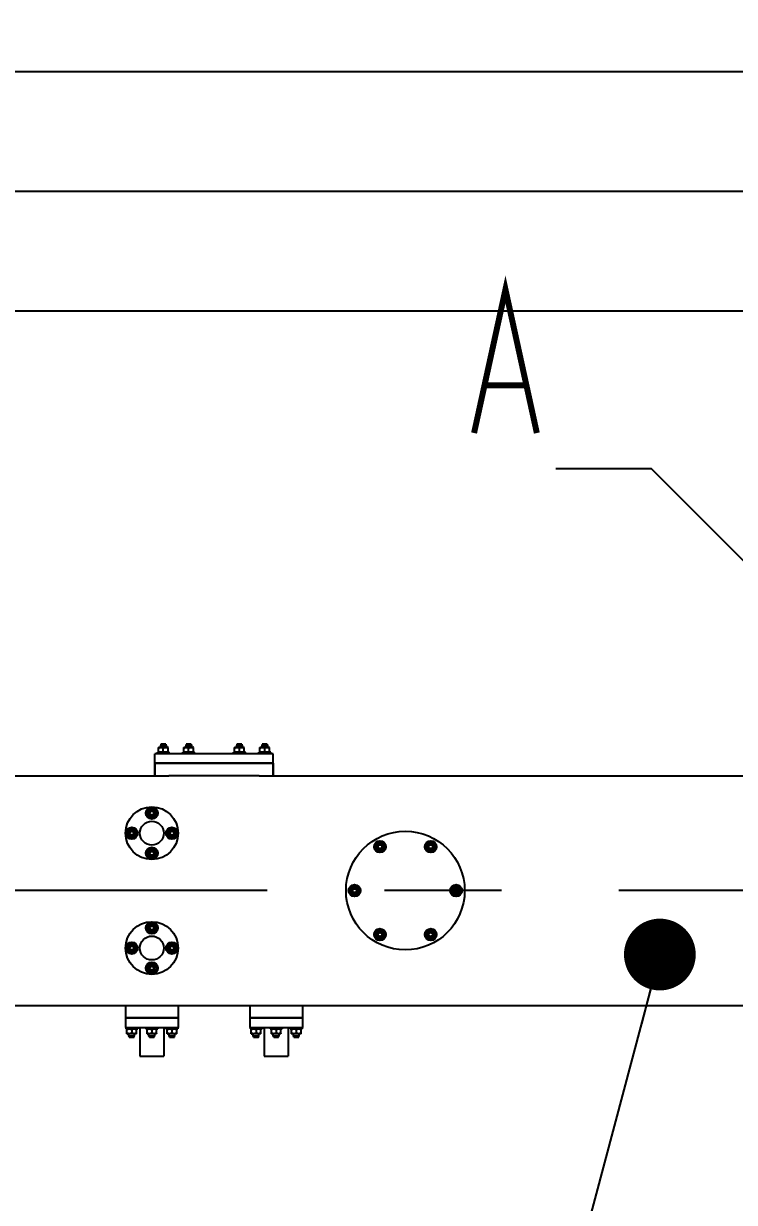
# Model space of a CAD drawing. Header units: millimetres. Extents: x 0 to 1189, y 0 to 841.
# Drawn here: x 144.44 to 174.16, y 686.15 to 735.43 of the extents above; entities that cross this region are included whole.
import ezdxf

# ---------------------------------------------------------------- set-up
doc = ezdxf.new("R2010")
doc.units = ezdxf.units.MM
doc.header["$LTSCALE"] = 65.395
doc.linetypes.add('CENTER', pattern=[0.6, 0.375, -0.075, 0.075, -0.075])
doc.layers.get('0').update_dxf_attribs({"linetype": 'CONTINUOUS'})
for name, color, linetype in [('ALL_AXIS', 7, 'CONTINUOUS'), ('ALL_CHAMFER', 7, 'CONTINUOUS'), ('ALL_DIMENSIONS', 7, 'CONTINUOUS'), ('ALL_ROUND', 7, 'CONTINUOUS')]:
    doc.layers.add(name, color=color, linetype=linetype)
doc.styles.get("Standard").update_dxf_attribs({"font": 'txt', "width": 0.7})
doc.dimstyles.new('DIMSTYLE_2', dxfattribs={"dimtxt": 3.5, "dimasz": 3, "dimexe": 0.18, "dimexo": 0.0625, "dimgap": 0.09, "dimtad": 1, "dimlfac": 25, "dimdsep": 46, "dimtxsty": 'STANDARD', "dimblk": '_FILLED', "dimblk1": '_FILLED', "dimblk2": '_FILLED', "dimcen": 0.09, "dimadec": 0, "dimazin": 0, "dimtp": 2, "dimtm": 2, "dimtfac": 1, "dimtofl": 0, "dimtmove": 0, "dimatfit": 3, "dimldrblk": '_FILLED', "dimfxl": 1, "dimtolj": 1, "dimarcsym": 0})
doc.dimstyles.get("Standard").update_dxf_attribs({"dimtxt": 3.5, "dimasz": 3, "dimexe": 0.18, "dimexo": 0.0625, "dimgap": 0.09, "dimtad": 1, "dimdec": 5, "dimdsep": 46, "dimtxsty": 'STANDARD', "dimblk": '_FILLED', "dimblk1": '_FILLED', "dimblk2": '_FILLED', "dimcen": 0.09, "dimadec": 0, "dimazin": 0, "dimtol": 1, "dimtp": 1e-05, "dimtm": 1e-05, "dimtfac": 1, "dimtdec": 5, "dimtofl": 0, "dimtmove": 0, "dimatfit": 3, "dimldrblk": '_FILLED', "dimfxl": 1, "dimtolj": 1, "dimarcsym": 0})

# ---------------------------------------------------------------- blocks, each defined once
blk = doc.blocks.new('_FILLED')
at = {"color": 0, "linetype": 'BYBLOCK'}
blk.add_solid([(0, 0), (-1, 0.167), (-1, -0.167)], dxfattribs=at)
blk = doc.blocks.new('*D1')
at = {"layer": 'ALL_DIMENSIONS', "color": 2, "linetype": 'CONTINUOUS'}
for p, q in [((111.762, 705.039), (111.762, 735.427)), ((976.89, 705.039), (976.89, 735.427)), ((111.762, 733.427), (544.326, 733.427)), ((976.89, 733.427), (544.326, 733.427))]:
    blk.add_line(p, q, dxfattribs=at)
at = {"layer": 'ALL_DIMENSIONS', "color": 2, "linetype": 'CONTINUOUS', "xscale": 3, "yscale": 3, "zscale": 3, "rotation": 180}
blk.add_blockref('_FILLED', (111.762, 733.427), dxfattribs=at)
at = {"layer": 'ALL_DIMENSIONS', "color": 2, "linetype": 'CONTINUOUS', "xscale": 3, "yscale": 3, "zscale": 3}
blk.add_blockref('_FILLED', (976.89, 733.427), dxfattribs=at)
blk = doc.blocks.new('*D3')
at = {"layer": 'ALL_DIMENSIONS', "color": 2, "linetype": 'CONTINUOUS'}
for p, q in [((132.402, 666.841), (132.402, 725.427)), ((292.402, 694.115), (292.402, 725.427)), ((132.402, 723.427), (212.402, 723.427)), ((292.402, 723.427), (212.402, 723.427))]:
    blk.add_line(p, q, dxfattribs=at)
at = {"layer": 'ALL_DIMENSIONS', "color": 2, "linetype": 'CONTINUOUS', "xscale": 3, "yscale": 3, "zscale": 3, "rotation": 180}
blk.add_blockref('_FILLED', (132.402, 723.427), dxfattribs=at)
at = {"layer": 'ALL_DIMENSIONS', "color": 2, "linetype": 'CONTINUOUS', "xscale": 3, "yscale": 3, "zscale": 3}
blk.add_blockref('_FILLED', (292.402, 723.427), dxfattribs=at)
blk = doc.blocks.new('*D4')
at = {"layer": 'ALL_DIMENSIONS', "color": 2, "linetype": 'CONTINUOUS'}
for p, q in [((132.402, 666.841), (132.402, 730.427)), ((452.402, 694.115), (452.402, 730.427)), ((132.402, 728.427), (292.402, 728.427)), ((452.402, 728.427), (292.402, 728.427))]:
    blk.add_line(p, q, dxfattribs=at)
at = {"layer": 'ALL_DIMENSIONS', "color": 2, "linetype": 'CONTINUOUS', "xscale": 3, "yscale": 3, "zscale": 3, "rotation": 180}
blk.add_blockref('_FILLED', (132.402, 728.427), dxfattribs=at)
at = {"layer": 'ALL_DIMENSIONS', "color": 2, "linetype": 'CONTINUOUS', "xscale": 3, "yscale": 3, "zscale": 3}
blk.add_blockref('_FILLED', (452.402, 728.427), dxfattribs=at)

msp = doc.modelspace()

# ---------------------------------------------------------------- linework, layer by layer
at = {"color": 7, "linetype": 'CONTINUOUS'}
for p, q in [((150.08175677, 705.16758161), (150.10175857, 705.17912965)), ((150.08175857, 704.98267666), (150.08175857, 705.16758265)), ((150.10175996, 705.17912965), (150.46175719, 705.17912965)), ((150.38443807, 705.30712965), (150.17907908, 705.30712965)), ((150.28175857, 705.00053994), (150.28175857, 705.14971937)), ((150.48176038, 705.16758161), (150.46175857, 705.17912965)), ((150.48175857, 704.98267666), (150.48175857, 705.16758265)), ((151.14175677, 705.16758161), (151.16175857, 705.17912965)), ((151.14175857, 704.98267666), (151.14175857, 705.16758265)), ((151.16175996, 705.17912965), (151.52175719, 705.17912965)), ((151.44443807, 705.30712965), (151.23907908, 705.30712965)), ((151.34175857, 705.00053994), (151.34175857, 705.14971937)), ((151.54176038, 705.16758161), (151.52175857, 705.17912965)), ((151.54175857, 704.98267666), (151.54175857, 705.16758265)), ((153.26175677, 705.16758161), (153.28175857, 705.17912965)), ((153.26175857, 704.98267666), (153.26175857, 705.16758265)), ((153.28175996, 705.17912965), (153.64175719, 705.17912965)), ((153.56443807, 705.30712965), (153.35907908, 705.30712965)), ((153.46175857, 705.00053994), (153.46175857, 705.14971937)), ((153.66176038, 705.16758161), (153.64175857, 705.17912965)), ((153.66175857, 704.98267666), (153.66175857, 705.16758265)), ((154.32175677, 705.16758161), (154.34175857, 705.17912965)), ((154.32175857, 704.98267666), (154.32175857, 705.16758265)), ((154.34175996, 705.17912965), (154.70175719, 705.17912965)), ((154.62443807, 705.30712965), (154.41907908, 705.30712965)), ((154.52175857, 705.00053994), (154.52175857, 705.14971937)), ((154.72176038, 705.16758161), (154.70175857, 705.17912965)), ((154.72175857, 704.98267666), (154.72175857, 705.16758265)), ((150.10175857, 704.97112965), (150.08175857, 704.98267666)), ((150.46175857, 704.97112965), (150.48175857, 704.98267666)), ((151.16175857, 704.97112965), (151.14175857, 704.98267666)), ((151.52175857, 704.97112965), (151.54175857, 704.98267666)), ((153.28175857, 704.97112965), (153.26175857, 704.98267666)), ((153.64175857, 704.97112965), (153.66175857, 704.98267666)), ((154.34175857, 704.97112965), (154.32175857, 704.98267666)), ((154.70175857, 704.97112965), (154.72175857, 704.98267666)), ((149.92175857, 704.50712965), (149.92175857, 703.98712965)), ((149.92175857, 704.50712965), (154.88175857, 704.50712965)), ((154.88175857, 704.50712965), (154.88175857, 703.98712965)), ((136.40175857, 703.98712965), (150.50768809, 703.98712965)), ((154.29582905, 703.98712965), (185.56175857, 703.98712965)), ((149.80175857, 702.65806976), (149.60175857, 702.54259971)), ((150.00175857, 702.54259971), (149.80175857, 702.65806976)), ((149.60175857, 702.54259971), (149.60175857, 702.3116596)), ((149.60175857, 702.3116596), (149.80175857, 702.19618955)), ((149.80175857, 702.19618955), (150.00175857, 702.3116596)), ((150.00175857, 702.3116596), (150.00175857, 702.54259971)), ((148.96175857, 701.81806976), (148.76175857, 701.70259971)), ((148.76175857, 701.70259971), (148.76175857, 701.4716596)), ((149.16175857, 701.70259971), (148.96175857, 701.81806976)), ((149.16175857, 701.4716596), (149.16175857, 701.70259971)), ((150.64175857, 701.81806976), (150.44175857, 701.70259971)), ((150.44175857, 701.70259971), (150.44175857, 701.4716596)), ((150.84175857, 701.70259971), (150.64175857, 701.81806976)), ((150.84175857, 701.4716596), (150.84175857, 701.70259971)), ((148.76175857, 701.4716596), (148.96175857, 701.35618955)), ((148.96175857, 701.35618955), (149.16175857, 701.4716596)), ((150.44175857, 701.4716596), (150.64175857, 701.35618955)), ((150.64175857, 701.35618955), (150.84175857, 701.4716596)), ((159.34175857, 701.25404362), (159.14175857, 701.13857356)), ((159.54175857, 701.13857356), (159.34175857, 701.25404362)), ((161.46175857, 701.25404362), (161.26175857, 701.13857356)), ((161.66175857, 701.13857356), (161.46175857, 701.25404362)), ((149.80175857, 700.97806976), (149.60175857, 700.86259971)), ((149.60175857, 700.86259971), (149.60175857, 700.6316596)), ((150.00175857, 700.86259971), (149.80175857, 700.97806976)), ((150.00175857, 700.6316596), (150.00175857, 700.86259971)), ((159.14175857, 701.13857356), (159.14175857, 700.90763346)), ((159.14175857, 700.90763346), (159.34175857, 700.7921634)), ((159.34175857, 700.7921634), (159.54175857, 700.90763346)), ((159.54175857, 700.90763346), (159.54175857, 701.13857356)), ((161.26175857, 701.13857356), (161.26175857, 700.90763346)), ((161.26175857, 700.90763346), (161.46175857, 700.7921634)), ((161.46175857, 700.7921634), (161.66175857, 700.90763346)), ((161.66175857, 700.90763346), (161.66175857, 701.13857356)), ((149.60175857, 700.6316596), (149.80175857, 700.51618955)), ((149.80175857, 700.51618955), (150.00175857, 700.6316596)), ((158.28175857, 699.41806976), (158.08175857, 699.30259971)), ((158.08175857, 699.30259971), (158.08175857, 699.0716596)), ((158.48175857, 699.30259971), (158.28175857, 699.41806976)), ((158.48175857, 699.0716596), (158.48175857, 699.30259971)), ((162.52175857, 699.41806976), (162.32175857, 699.30259971)), ((162.32175857, 699.30259971), (162.32175857, 699.0716596)), ((162.72175857, 699.30259971), (162.52175857, 699.41806976)), ((162.72175857, 699.0716596), (162.72175857, 699.30259971)), ((158.08175857, 699.0716596), (158.28175857, 698.95618955)), ((158.28175857, 698.95618955), (158.48175857, 699.0716596)), ((162.32175857, 699.0716596), (162.52175857, 698.95618955)), ((162.52175857, 698.95618955), (162.72175857, 699.0716596)), ((149.80175857, 697.85806976), (149.60175857, 697.74259971)), ((149.60175857, 697.74259971), (149.60175857, 697.5116596)), ((150.00175857, 697.74259971), (149.80175857, 697.85806976)), ((150.00175857, 697.5116596), (150.00175857, 697.74259971)), ((149.60175857, 697.5116596), (149.80175857, 697.39618955)), ((149.80175857, 697.39618955), (150.00175857, 697.5116596)), ((159.34175857, 697.5820959), (159.14175857, 697.46662585)), ((159.14175857, 697.46662585), (159.14175857, 697.23568574)), ((159.14175857, 697.23568574), (159.34175857, 697.12021569)), ((159.54175857, 697.46662585), (159.34175857, 697.5820959)), ((159.34175857, 697.12021569), (159.54175857, 697.23568574)), ((159.54175857, 697.23568574), (159.54175857, 697.46662585)), ((161.46175857, 697.5820959), (161.26175857, 697.46662585)), ((161.26175857, 697.46662585), (161.26175857, 697.23568574)), ((161.26175857, 697.23568574), (161.46175857, 697.12021569)), ((161.66175857, 697.46662585), (161.46175857, 697.5820959)), ((161.46175857, 697.12021569), (161.66175857, 697.23568574)), ((161.66175857, 697.23568574), (161.66175857, 697.46662585)), ((148.96175857, 697.01806976), (148.76175857, 696.90259971)), ((148.76175857, 696.90259971), (148.76175857, 696.6716596)), ((149.16175857, 696.90259971), (148.96175857, 697.01806976)), ((149.16175857, 696.6716596), (149.16175857, 696.90259971)), ((150.64175857, 697.01806976), (150.44175857, 696.90259971)), ((150.44175857, 696.90259971), (150.44175857, 696.6716596)), ((150.84175857, 696.90259971), (150.64175857, 697.01806976)), ((150.84175857, 696.6716596), (150.84175857, 696.90259971)), ((148.76175857, 696.6716596), (148.96175857, 696.55618955)), ((148.96175857, 696.55618955), (149.16175857, 696.6716596)), ((150.44175857, 696.6716596), (150.64175857, 696.55618955)), ((150.64175857, 696.55618955), (150.84175857, 696.6716596)), ((149.80175857, 696.17806976), (149.60175857, 696.06259971)), ((149.60175857, 696.06259971), (149.60175857, 695.8316596)), ((149.60175857, 695.8316596), (149.80175857, 695.71618955)), ((150.00175857, 696.06259971), (149.80175857, 696.17806976)), ((149.80175857, 695.71618955), (150.00175857, 695.8316596)), ((150.00175857, 695.8316596), (150.00175857, 696.06259971)), ((150.90174961, 693.86712965), (148.70176753, 693.86712965)), ((156.10174961, 693.86712965), (153.90176753, 693.86712965)), ((148.78175857, 693.40312965), (148.76175857, 693.39158265)), ((148.76175857, 693.20667666), (148.76175857, 693.39158265)), ((148.96175857, 693.37371937), (148.96175857, 693.22453994)), ((149.14175857, 693.40312965), (149.16175857, 693.39158265)), ((149.16175857, 693.20667666), (149.16175857, 693.39158265)), ((149.62175857, 693.40312965), (149.60175857, 693.39158265)), ((149.60175857, 693.20667666), (149.60175857, 693.39158265)), ((149.80175857, 693.37371937), (149.80175857, 693.22453994)), ((149.98175857, 693.40312965), (150.00175857, 693.39158265)), ((150.00175857, 693.20667666), (150.00175857, 693.39158265)), ((150.46175857, 693.40312965), (150.44175857, 693.39158265)), ((150.44175857, 693.20667666), (150.44175857, 693.39158265)), ((150.64175857, 693.37371937), (150.64175857, 693.22453994)), ((150.82175857, 693.40312965), (150.84175857, 693.39158265)), ((150.84175857, 693.20667666), (150.84175857, 693.39158265)), ((153.98175857, 693.40312965), (153.96175857, 693.39158265)), ((153.96175857, 693.20667666), (153.96175857, 693.39158265)), ((154.16175857, 693.37371937), (154.16175857, 693.22453994)), ((154.34175857, 693.40312965), (154.36175857, 693.39158265)), ((154.36175857, 693.20667666), (154.36175857, 693.39158265)), ((154.82175857, 693.40312965), (154.80175857, 693.39158265)), ((154.80175857, 693.20667666), (154.80175857, 693.39158265)), ((155.00175857, 693.37371937), (155.00175857, 693.22453994)), ((155.18175857, 693.40312965), (155.20175857, 693.39158265)), ((155.20175857, 693.20667666), (155.20175857, 693.39158265)), ((155.66175857, 693.40312965), (155.64175857, 693.39158265)), ((155.64175857, 693.20667666), (155.64175857, 693.39158265)), ((155.84175857, 693.37371937), (155.84175857, 693.22453994)), ((156.02175857, 693.40312965), (156.04175857, 693.39158265)), ((156.04175857, 693.20667666), (156.04175857, 693.39158265)), ((148.76175677, 693.2066777), (148.78175857, 693.19512965)), ((149.14175719, 693.19512965), (148.78175996, 693.19512965)), ((148.85907908, 693.06712965), (149.06443807, 693.06712965)), ((149.16176038, 693.2066777), (149.14175857, 693.19512965)), ((149.60175677, 693.2066777), (149.62175857, 693.19512965)), ((149.98175719, 693.19512965), (149.62175996, 693.19512965)), ((149.69907908, 693.06712965), (149.90443807, 693.06712965)), ((150.00176038, 693.2066777), (149.98175857, 693.19512965)), ((150.44175677, 693.2066777), (150.46175857, 693.19512965)), ((150.82175719, 693.19512965), (150.46175996, 693.19512965)), ((150.53907908, 693.06712965), (150.74443807, 693.06712965)), ((150.84176038, 693.2066777), (150.82175857, 693.19512965)), ((153.96175677, 693.2066777), (153.98175857, 693.19512965)), ((154.34175719, 693.19512965), (153.98175996, 693.19512965)), ((154.05907908, 693.06712965), (154.26443807, 693.06712965)), ((154.36176038, 693.2066777), (154.34175857, 693.19512965)), ((154.80175677, 693.2066777), (154.82175857, 693.19512965)), ((155.18175719, 693.19512965), (154.82175996, 693.19512965)), ((154.89907908, 693.06712965), (155.10443807, 693.06712965)), ((155.20176038, 693.2066777), (155.18175857, 693.19512965)), ((155.64175677, 693.2066777), (155.66175857, 693.19512965)), ((156.02175719, 693.19512965), (155.66175996, 693.19512965)), ((155.73907908, 693.06712965), (155.94443807, 693.06712965)), ((156.04176038, 693.2066777), (156.02175857, 693.19512965))]:
    msp.add_line(p, q, dxfattribs=at)
at = {"color": 2, "linetype": 'CONTINUOUS'}
for p, q in [((150.17907908, 705.30712965), (150.17907908, 705.28445016)), ((150.38443807, 705.30712965), (150.38443807, 705.28445016)), ((151.23907908, 705.30712965), (151.23907908, 705.28445016)), ((151.44443807, 705.30712965), (151.44443807, 705.28445016)), ((153.35907908, 705.30712965), (153.35907908, 705.28445016)), ((153.56443807, 705.30712965), (153.56443807, 705.28445016)), ((154.41907908, 705.30712965), (154.41907908, 705.28445016)), ((154.62443807, 705.30712965), (154.62443807, 705.28445016)), ((148.85907908, 693.06712965), (148.85907908, 693.08980915)), ((149.06443807, 693.06712965), (149.06443807, 693.08980915)), ((149.69907908, 693.06712965), (149.69907908, 693.08980915)), ((149.90443807, 693.06712965), (149.90443807, 693.08980915)), ((150.53907908, 693.06712965), (150.53907908, 693.08980915)), ((150.74443807, 693.06712965), (150.74443807, 693.08980915)), ((154.05907908, 693.06712965), (154.05907908, 693.08980915)), ((154.26443807, 693.06712965), (154.26443807, 693.08980915)), ((154.89907908, 693.06712965), (154.89907908, 693.08980915)), ((155.10443807, 693.06712965), (155.10443807, 693.08980915)), ((155.73907908, 693.06712965), (155.73907908, 693.08980915)), ((155.94443807, 693.06712965), (155.94443807, 693.08980915))]:
    msp.add_line(p, q, dxfattribs=at)
at = {"color": 2, "linetype": 'CONTINUOUS', "const_width": 0.25}
for points in [[(163.27613754, 718.31285913), (164.5886349, 724.3128678), (165.90113226, 718.31285913)], [(163.80113286, 720.31283783), (165.37613695, 720.31283783)]]:
    msp.add_lwpolyline(points, dxfattribs=at)
at = {"color": 7, "linetype": 'CONTINUOUS'}
for points in [[(150.08175857, 705.14971937), (150.09228277, 705.15308744), (150.10262009, 705.15610057), (150.1127462, 705.15875573), (150.12273409, 705.16106201), (150.13264158, 705.16303023), (150.14248981, 705.16465218), (150.15231803, 705.16592604), (150.16212971, 705.16684352), (150.17194262, 705.16739617), (150.18175312, 705.16758265), (150.19156284, 705.16739662), (150.20137375, 705.16684454), (150.21118225, 705.16592795), (150.22100673, 705.16465522), (150.23085145, 705.16303461), (150.24075518, 705.161068), (150.25073589, 705.15876463), (150.26086033, 705.15611074), (150.27121031, 705.15309432), (150.28175857, 705.14971937)], [(150.28175857, 705.14971937), (150.29345671, 705.15344537), (150.30492562, 705.15673159), (150.31613046, 705.15957397), (150.32717573, 705.1619847), (150.33814885, 705.16397936), (150.34906613, 705.16554375), (150.35997342, 705.16667171), (150.37086945, 705.16735468), (150.38176964, 705.16758069), (150.39266971, 705.16735376), (150.4035655, 705.16666988), (150.41447202, 705.16554115), (150.42538761, 705.16397621), (150.43635807, 705.16198136), (150.44739919, 705.15957105), (150.45859944, 705.15672945), (150.47006428, 705.15344418), (150.48175857, 705.14971937)], [(151.14175857, 705.14971937), (151.15228277, 705.15308744), (151.16262009, 705.15610057), (151.1727462, 705.15875573), (151.18273409, 705.16106201), (151.19264158, 705.16303023), (151.20248981, 705.16465218), (151.21231803, 705.16592604), (151.22212971, 705.16684352), (151.23194262, 705.16739617), (151.24175312, 705.16758265), (151.25156284, 705.16739662), (151.26137375, 705.16684454), (151.27118225, 705.16592795), (151.28100673, 705.16465522), (151.29085145, 705.16303461), (151.30075518, 705.161068), (151.31073589, 705.15876463), (151.32086033, 705.15611074), (151.33121031, 705.15309432), (151.34175857, 705.14971937)], [(151.34175857, 705.14971937), (151.35345671, 705.15344537), (151.36492562, 705.15673159), (151.37613046, 705.15957397), (151.38717573, 705.1619847), (151.39814885, 705.16397936), (151.40906613, 705.16554375), (151.41997342, 705.16667171), (151.43086945, 705.16735468), (151.44176964, 705.16758069), (151.45266971, 705.16735376), (151.4635655, 705.16666988), (151.47447202, 705.16554115), (151.48538761, 705.16397621), (151.49635807, 705.16198136), (151.50739919, 705.15957105), (151.51859944, 705.15672945), (151.53006428, 705.15344418), (151.54175857, 705.14971937)], [(153.26175857, 705.14971937), (153.27228277, 705.15308744), (153.28262009, 705.15610057), (153.2927462, 705.15875573), (153.30273409, 705.16106201), (153.31264158, 705.16303023), (153.32248981, 705.16465218), (153.33231803, 705.16592604), (153.34212971, 705.16684352), (153.35194262, 705.16739617), (153.36175312, 705.16758265), (153.37156284, 705.16739662), (153.38137375, 705.16684454), (153.39118225, 705.16592795), (153.40100673, 705.16465522), (153.41085145, 705.16303461), (153.42075518, 705.161068), (153.43073589, 705.15876463), (153.44086033, 705.15611074), (153.45121031, 705.15309432), (153.46175857, 705.14971937)], [(153.46175857, 705.14971937), (153.47345671, 705.15344537), (153.48492562, 705.15673159), (153.49613046, 705.15957397), (153.50717573, 705.1619847), (153.51814885, 705.16397936), (153.52906613, 705.16554375), (153.53997342, 705.16667171), (153.55086945, 705.16735468), (153.56176964, 705.16758069), (153.57266971, 705.16735376), (153.5835655, 705.16666988), (153.59447202, 705.16554115), (153.60538761, 705.16397621), (153.61635807, 705.16198136), (153.62739919, 705.15957105), (153.63859944, 705.15672945), (153.65006428, 705.15344418), (153.66175857, 705.14971937)], [(154.32175857, 705.14971937), (154.33228277, 705.15308744), (154.34262009, 705.15610057), (154.3527462, 705.15875573), (154.36273409, 705.16106201), (154.37264158, 705.16303023), (154.38248981, 705.16465218), (154.39231803, 705.16592604), (154.40212971, 705.16684352), (154.41194262, 705.16739617), (154.42175312, 705.16758265), (154.43156284, 705.16739662), (154.44137375, 705.16684454), (154.45118225, 705.16592795), (154.46100673, 705.16465522), (154.47085145, 705.16303461), (154.48075518, 705.161068), (154.49073589, 705.15876463), (154.50086033, 705.15611074), (154.51121031, 705.15309432), (154.52175857, 705.14971937)], [(154.52175857, 705.14971937), (154.53345671, 705.15344537), (154.54492562, 705.15673159), (154.55613046, 705.15957397), (154.56717573, 705.1619847), (154.57814885, 705.16397936), (154.58906613, 705.16554375), (154.59997342, 705.16667171), (154.61086945, 705.16735468), (154.62176964, 705.16758069), (154.63266971, 705.16735376), (154.6435655, 705.16666988), (154.65447202, 705.16554115), (154.66538761, 705.16397621), (154.67635807, 705.16198136), (154.68739919, 705.15957105), (154.69859944, 705.15672945), (154.71006428, 705.15344418), (154.72175857, 705.14971937)], [(150.08175857, 705.00053994), (150.09489992, 704.9963781), (150.10776974, 704.99277084), (150.12032232, 704.98972203), (150.13269478, 704.98722004), (150.14500562, 704.98524766), (150.15726493, 704.98382553), (150.16952502, 704.98296692), (150.18177772, 704.98267666), (150.19402996, 704.98296869), (150.20628868, 704.98382893), (150.21854608, 704.98525248), (150.2308534, 704.98722568), (150.24321917, 704.98972739), (150.25576371, 704.99277511), (150.26862557, 704.9963806), (150.28175857, 705.00053994)], [(150.28175857, 705.00053994), (150.29489992, 704.9963781), (150.30776974, 704.99277084), (150.32032232, 704.98972203), (150.33269478, 704.98722004), (150.34500562, 704.98524766), (150.35726493, 704.98382553), (150.36952502, 704.98296692), (150.38177772, 704.98267666), (150.39402996, 704.98296869), (150.40628868, 704.98382893), (150.41854608, 704.98525248), (150.4308534, 704.98722568), (150.44321917, 704.98972739), (150.45576371, 704.99277511), (150.46862557, 704.9963806), (150.48175857, 705.00053994)], [(151.14175857, 705.00053994), (151.15489992, 704.9963781), (151.16776974, 704.99277084), (151.18032232, 704.98972203), (151.19269478, 704.98722004), (151.20500562, 704.98524766), (151.21726493, 704.98382553), (151.22952502, 704.98296692), (151.24177772, 704.98267666), (151.25402996, 704.98296869), (151.26628868, 704.98382893), (151.27854608, 704.98525248), (151.2908534, 704.98722568), (151.30321917, 704.98972739), (151.31576371, 704.99277511), (151.32862557, 704.9963806), (151.34175857, 705.00053994)], [(151.34175857, 705.00053994), (151.35489992, 704.9963781), (151.36776974, 704.99277084), (151.38032232, 704.98972203), (151.39269478, 704.98722004), (151.40500562, 704.98524766), (151.41726493, 704.98382553), (151.42952502, 704.98296692), (151.44177772, 704.98267666), (151.45402996, 704.98296869), (151.46628868, 704.98382893), (151.47854608, 704.98525248), (151.4908534, 704.98722568), (151.50321917, 704.98972739), (151.51576371, 704.99277511), (151.52862557, 704.9963806), (151.54175857, 705.00053994)], [(153.26175857, 705.00053994), (153.27489992, 704.9963781), (153.28776974, 704.99277084), (153.30032232, 704.98972203), (153.31269478, 704.98722004), (153.32500562, 704.98524766), (153.33726493, 704.98382553), (153.34952502, 704.98296692), (153.36177772, 704.98267666), (153.37402996, 704.98296869), (153.38628868, 704.98382893), (153.39854608, 704.98525248), (153.4108534, 704.98722568), (153.42321917, 704.98972739), (153.43576371, 704.99277511), (153.44862557, 704.9963806), (153.46175857, 705.00053994)], [(153.46175857, 705.00053994), (153.47489992, 704.9963781), (153.48776974, 704.99277084), (153.50032232, 704.98972203), (153.51269478, 704.98722004), (153.52500562, 704.98524766), (153.53726493, 704.98382553), (153.54952502, 704.98296692), (153.56177772, 704.98267666), (153.57402996, 704.98296869), (153.58628868, 704.98382893), (153.59854608, 704.98525248), (153.6108534, 704.98722568), (153.62321917, 704.98972739), (153.63576371, 704.99277511), (153.64862557, 704.9963806), (153.66175857, 705.00053994)], [(154.32175857, 705.00053994), (154.33489992, 704.9963781), (154.34776974, 704.99277084), (154.36032232, 704.98972203), (154.37269478, 704.98722004), (154.38500562, 704.98524766), (154.39726493, 704.98382553), (154.40952502, 704.98296692), (154.42177772, 704.98267666), (154.43402996, 704.98296869), (154.44628868, 704.98382893), (154.45854608, 704.98525248), (154.4708534, 704.98722568), (154.48321917, 704.98972739), (154.49576371, 704.99277511), (154.50862557, 704.9963806), (154.52175857, 705.00053994)], [(154.52175857, 705.00053994), (154.53489992, 704.9963781), (154.54776974, 704.99277084), (154.56032232, 704.98972203), (154.57269478, 704.98722004), (154.58500562, 704.98524766), (154.59726493, 704.98382553), (154.60952502, 704.98296692), (154.62177772, 704.98267666), (154.63402996, 704.98296869), (154.64628868, 704.98382893), (154.65854608, 704.98525248), (154.6708534, 704.98722568), (154.68321917, 704.98972739), (154.69576371, 704.99277511), (154.70862557, 704.9963806), (154.72175857, 705.00053994)], [(152.97621484, 703.98712965), (152.88322168, 703.9865522), (152.78896946, 703.98521502), (152.69330734, 703.98362417), (152.59668778, 703.98218739), (152.49939983, 703.981205), (152.40178291, 703.98085505), (152.30416348, 703.98120469), (152.20686951, 703.98218688), (152.11024097, 703.98362367), (152.01456836, 703.98521468), (151.92030595, 703.98655208), (151.82730231, 703.98712965)], [(148.96175857, 693.37371937), (148.94861722, 693.37788121), (148.93574741, 693.38148847), (148.92319482, 693.38453728), (148.91082237, 693.38703927), (148.89851153, 693.38901164), (148.88625222, 693.39043378), (148.87399213, 693.39129239), (148.86173943, 693.39158265), (148.84948719, 693.39129061), (148.83722847, 693.39043037), (148.82497107, 693.38900682), (148.81266375, 693.38703362), (148.80029798, 693.38453192), (148.78775344, 693.3814842), (148.77489158, 693.37787871), (148.76175857, 693.37371937)], [(149.16175857, 693.37371937), (149.14861722, 693.37788121), (149.13574741, 693.38148847), (149.12319482, 693.38453728), (149.11082237, 693.38703927), (149.09851153, 693.38901164), (149.08625222, 693.39043378), (149.07399213, 693.39129239), (149.06173943, 693.39158265), (149.04948719, 693.39129061), (149.03722847, 693.39043037), (149.02497107, 693.38900682), (149.01266375, 693.38703362), (149.00029798, 693.38453192), (148.98775344, 693.3814842), (148.97489158, 693.37787871), (148.96175857, 693.37371937)], [(149.80175857, 693.37371937), (149.78861722, 693.37788121), (149.77574741, 693.38148847), (149.76319482, 693.38453728), (149.75082237, 693.38703927), (149.73851153, 693.38901164), (149.72625222, 693.39043378), (149.71399213, 693.39129239), (149.70173943, 693.39158265), (149.68948719, 693.39129061), (149.67722847, 693.39043037), (149.66497107, 693.38900682), (149.65266375, 693.38703362), (149.64029798, 693.38453192), (149.62775344, 693.3814842), (149.61489158, 693.37787871), (149.60175857, 693.37371937)], [(150.00175857, 693.37371937), (149.98861722, 693.37788121), (149.97574741, 693.38148847), (149.96319482, 693.38453728), (149.95082237, 693.38703927), (149.93851153, 693.38901164), (149.92625222, 693.39043378), (149.91399213, 693.39129239), (149.90173943, 693.39158265), (149.88948719, 693.39129061), (149.87722847, 693.39043037), (149.86497107, 693.38900682), (149.85266375, 693.38703362), (149.84029798, 693.38453192), (149.82775344, 693.3814842), (149.81489158, 693.37787871), (149.80175857, 693.37371937)], [(150.64175857, 693.37371937), (150.62861722, 693.37788121), (150.61574741, 693.38148847), (150.60319482, 693.38453728), (150.59082237, 693.38703927), (150.57851153, 693.38901164), (150.56625222, 693.39043378), (150.55399213, 693.39129239), (150.54173943, 693.39158265), (150.52948719, 693.39129061), (150.51722847, 693.39043037), (150.50497107, 693.38900682), (150.49266375, 693.38703362), (150.48029798, 693.38453192), (150.46775344, 693.3814842), (150.45489158, 693.37787871), (150.44175857, 693.37371937)], [(150.84175857, 693.37371937), (150.82861722, 693.37788121), (150.81574741, 693.38148847), (150.80319482, 693.38453728), (150.79082237, 693.38703927), (150.77851153, 693.38901164), (150.76625222, 693.39043378), (150.75399213, 693.39129239), (150.74173943, 693.39158265), (150.72948719, 693.39129061), (150.71722847, 693.39043037), (150.70497107, 693.38900682), (150.69266375, 693.38703362), (150.68029798, 693.38453192), (150.66775344, 693.3814842), (150.65489158, 693.37787871), (150.64175857, 693.37371937)], [(154.16175857, 693.37371937), (154.14861722, 693.37788121), (154.13574741, 693.38148847), (154.12319482, 693.38453728), (154.11082237, 693.38703927), (154.09851153, 693.38901164), (154.08625222, 693.39043378), (154.07399213, 693.39129239), (154.06173943, 693.39158265), (154.04948719, 693.39129061), (154.03722847, 693.39043037), (154.02497107, 693.38900682), (154.01266375, 693.38703362), (154.00029798, 693.38453192), (153.98775344, 693.3814842), (153.97489158, 693.37787871), (153.96175857, 693.37371937)], [(154.36175857, 693.37371937), (154.34861722, 693.37788121), (154.33574741, 693.38148847), (154.32319482, 693.38453728), (154.31082237, 693.38703927), (154.29851153, 693.38901164), (154.28625222, 693.39043378), (154.27399213, 693.39129239), (154.26173943, 693.39158265), (154.24948719, 693.39129061), (154.23722847, 693.39043037), (154.22497107, 693.38900682), (154.21266375, 693.38703362), (154.20029798, 693.38453192), (154.18775344, 693.3814842), (154.17489158, 693.37787871), (154.16175857, 693.37371937)], [(155.00175857, 693.37371937), (154.98861722, 693.37788121), (154.97574741, 693.38148847), (154.96319482, 693.38453728), (154.95082237, 693.38703927), (154.93851153, 693.38901164), (154.92625222, 693.39043378), (154.91399213, 693.39129239), (154.90173943, 693.39158265), (154.88948719, 693.39129061), (154.87722847, 693.39043037), (154.86497107, 693.38900682), (154.85266375, 693.38703362), (154.84029798, 693.38453192), (154.82775344, 693.3814842), (154.81489158, 693.37787871), (154.80175857, 693.37371937)], [(155.20175857, 693.37371937), (155.18861722, 693.37788121), (155.17574741, 693.38148847), (155.16319482, 693.38453728), (155.15082237, 693.38703927), (155.13851153, 693.38901164), (155.12625222, 693.39043378), (155.11399213, 693.39129239), (155.10173943, 693.39158265), (155.08948719, 693.39129061), (155.07722847, 693.39043037), (155.06497107, 693.38900682), (155.05266375, 693.38703362), (155.04029798, 693.38453192), (155.02775344, 693.3814842), (155.01489158, 693.37787871), (155.00175857, 693.37371937)], [(155.84175857, 693.37371937), (155.82861722, 693.37788121), (155.81574741, 693.38148847), (155.80319482, 693.38453728), (155.79082237, 693.38703927), (155.77851153, 693.38901164), (155.76625222, 693.39043378), (155.75399213, 693.39129239), (155.74173943, 693.39158265), (155.72948719, 693.39129061), (155.71722847, 693.39043037), (155.70497107, 693.38900682), (155.69266375, 693.38703362), (155.68029798, 693.38453192), (155.66775344, 693.3814842), (155.65489158, 693.37787871), (155.64175857, 693.37371937)], [(156.04175857, 693.37371937), (156.02861722, 693.37788121), (156.01574741, 693.38148847), (156.00319482, 693.38453728), (155.99082237, 693.38703927), (155.97851153, 693.38901164), (155.96625222, 693.39043378), (155.95399213, 693.39129239), (155.94173943, 693.39158265), (155.92948719, 693.39129061), (155.91722847, 693.39043037), (155.90497107, 693.38900682), (155.89266375, 693.38703362), (155.88029798, 693.38453192), (155.86775344, 693.3814842), (155.85489158, 693.37787871), (155.84175857, 693.37371937)], [(148.96175857, 693.22453994), (148.95006044, 693.22081394), (148.93859153, 693.21752772), (148.92738669, 693.21468534), (148.91634142, 693.21227461), (148.9053683, 693.21027995), (148.89445102, 693.20871556), (148.88354373, 693.20758759), (148.8726477, 693.20690463), (148.86174751, 693.20667862), (148.85084744, 693.20690555), (148.83995165, 693.20758942), (148.82904513, 693.20871815), (148.81812954, 693.21028309), (148.80715907, 693.21227794), (148.79611796, 693.21468826), (148.78491771, 693.21752986), (148.77345286, 693.22081513), (148.76175857, 693.22453994)], [(149.16175857, 693.22453994), (149.15123438, 693.22117187), (149.14089706, 693.21815874), (149.13077095, 693.21550358), (149.12078306, 693.2131973), (149.11087557, 693.21122908), (149.10102733, 693.20960712), (149.09119912, 693.20833326), (149.08138744, 693.20741579), (149.07157453, 693.20686313), (149.06176403, 693.20667666), (149.05195431, 693.20686268), (149.0421434, 693.20741476), (149.0323349, 693.20833135), (149.02251042, 693.20960408), (149.0126657, 693.2112247), (149.00276196, 693.2131913), (148.99278125, 693.21549467), (148.98265682, 693.21814856), (148.97230684, 693.22116499), (148.96175857, 693.22453994)], [(149.80175857, 693.22453994), (149.79006044, 693.22081394), (149.77859153, 693.21752772), (149.76738669, 693.21468534), (149.75634142, 693.21227461), (149.7453683, 693.21027995), (149.73445102, 693.20871556), (149.72354373, 693.20758759), (149.7126477, 693.20690463), (149.70174751, 693.20667862), (149.69084744, 693.20690555), (149.67995165, 693.20758942), (149.66904513, 693.20871815), (149.65812954, 693.21028309), (149.64715907, 693.21227794), (149.63611796, 693.21468826), (149.62491771, 693.21752986), (149.61345286, 693.22081513), (149.60175857, 693.22453994)], [(150.00175857, 693.22453994), (149.99123438, 693.22117187), (149.98089706, 693.21815874), (149.97077095, 693.21550358), (149.96078306, 693.2131973), (149.95087557, 693.21122908), (149.94102733, 693.20960712), (149.93119912, 693.20833326), (149.92138744, 693.20741579), (149.91157453, 693.20686313), (149.90176403, 693.20667666), (149.89195431, 693.20686268), (149.8821434, 693.20741476), (149.8723349, 693.20833135), (149.86251042, 693.20960408), (149.8526657, 693.2112247), (149.84276196, 693.2131913), (149.83278125, 693.21549467), (149.82265682, 693.21814856), (149.81230684, 693.22116499), (149.80175857, 693.22453994)], [(150.64175857, 693.22453994), (150.63006044, 693.22081394), (150.61859153, 693.21752772), (150.60738669, 693.21468534), (150.59634142, 693.21227461), (150.5853683, 693.21027995), (150.57445102, 693.20871556), (150.56354373, 693.20758759), (150.5526477, 693.20690463), (150.54174751, 693.20667862), (150.53084744, 693.20690555), (150.51995165, 693.20758942), (150.50904513, 693.20871815), (150.49812954, 693.21028309), (150.48715907, 693.21227794), (150.47611796, 693.21468826), (150.46491771, 693.21752986), (150.45345286, 693.22081513), (150.44175857, 693.22453994)], [(150.84175857, 693.22453994), (150.83123438, 693.22117187), (150.82089706, 693.21815874), (150.81077095, 693.21550358), (150.80078306, 693.2131973), (150.79087557, 693.21122908), (150.78102733, 693.20960712), (150.77119912, 693.20833326), (150.76138744, 693.20741579), (150.75157453, 693.20686313), (150.74176403, 693.20667666), (150.73195431, 693.20686268), (150.7221434, 693.20741476), (150.7123349, 693.20833135), (150.70251042, 693.20960408), (150.6926657, 693.2112247), (150.68276196, 693.2131913), (150.67278125, 693.21549467), (150.66265682, 693.21814856), (150.65230684, 693.22116499), (150.64175857, 693.22453994)], [(154.16175857, 693.22453994), (154.15006044, 693.22081394), (154.13859153, 693.21752772), (154.12738669, 693.21468534), (154.11634142, 693.21227461), (154.1053683, 693.21027995), (154.09445102, 693.20871556), (154.08354373, 693.20758759), (154.0726477, 693.20690463), (154.06174751, 693.20667862), (154.05084744, 693.20690555), (154.03995165, 693.20758942), (154.02904513, 693.20871815), (154.01812954, 693.21028309), (154.00715907, 693.21227794), (153.99611796, 693.21468826), (153.98491771, 693.21752986), (153.97345286, 693.22081513), (153.96175857, 693.22453994)], [(154.36175857, 693.22453994), (154.35123438, 693.22117187), (154.34089706, 693.21815874), (154.33077095, 693.21550358), (154.32078306, 693.2131973), (154.31087557, 693.21122908), (154.30102733, 693.20960712), (154.29119912, 693.20833326), (154.28138744, 693.20741579), (154.27157453, 693.20686313), (154.26176403, 693.20667666), (154.25195431, 693.20686268), (154.2421434, 693.20741476), (154.2323349, 693.20833135), (154.22251042, 693.20960408), (154.2126657, 693.2112247), (154.20276196, 693.2131913), (154.19278125, 693.21549467), (154.18265682, 693.21814856), (154.17230684, 693.22116499), (154.16175857, 693.22453994)], [(155.00175857, 693.22453994), (154.99006044, 693.22081394), (154.97859153, 693.21752772), (154.96738669, 693.21468534), (154.95634142, 693.21227461), (154.9453683, 693.21027995), (154.93445102, 693.20871556), (154.92354373, 693.20758759), (154.9126477, 693.20690463), (154.90174751, 693.20667862), (154.89084744, 693.20690555), (154.87995165, 693.20758942), (154.86904513, 693.20871815), (154.85812954, 693.21028309), (154.84715907, 693.21227794), (154.83611796, 693.21468826), (154.82491771, 693.21752986), (154.81345286, 693.22081513), (154.80175857, 693.22453994)], [(155.20175857, 693.22453994), (155.19123438, 693.22117187), (155.18089706, 693.21815874), (155.17077095, 693.21550358), (155.16078306, 693.2131973), (155.15087557, 693.21122908), (155.14102733, 693.20960712), (155.13119912, 693.20833326), (155.12138744, 693.20741579), (155.11157453, 693.20686313), (155.10176403, 693.20667666), (155.09195431, 693.20686268), (155.0821434, 693.20741476), (155.0723349, 693.20833135), (155.06251042, 693.20960408), (155.0526657, 693.2112247), (155.04276196, 693.2131913), (155.03278125, 693.21549467), (155.02265682, 693.21814856), (155.01230684, 693.22116499), (155.00175857, 693.22453994)], [(155.84175857, 693.22453994), (155.83006044, 693.22081394), (155.81859153, 693.21752772), (155.80738669, 693.21468534), (155.79634142, 693.21227461), (155.7853683, 693.21027995), (155.77445102, 693.20871556), (155.76354373, 693.20758759), (155.7526477, 693.20690463), (155.74174751, 693.20667862), (155.73084744, 693.20690555), (155.71995165, 693.20758942), (155.70904513, 693.20871815), (155.69812954, 693.21028309), (155.68715907, 693.21227794), (155.67611796, 693.21468826), (155.66491771, 693.21752986), (155.65345286, 693.22081513), (155.64175857, 693.22453994)], [(156.04175857, 693.22453994), (156.03123438, 693.22117187), (156.02089706, 693.21815874), (156.01077095, 693.21550358), (156.00078306, 693.2131973), (155.99087557, 693.21122908), (155.98102733, 693.20960712), (155.97119912, 693.20833326), (155.96138744, 693.20741579), (155.95157453, 693.20686313), (155.94176403, 693.20667666), (155.93195431, 693.20686268), (155.9221434, 693.20741476), (155.9123349, 693.20833135), (155.90251042, 693.20960408), (155.8926657, 693.2112247), (155.88276196, 693.2131913), (155.87278125, 693.21549467), (155.86265682, 693.21814856), (155.85230684, 693.22116499), (155.84175857, 693.22453994)]]:
    msp.add_lwpolyline(points, dxfattribs=at)
for centre in [(149.80175857, 702.42712965), (148.96175857, 701.58712965), (150.64175857, 701.58712965), (159.34175857, 701.02310351), (161.46175857, 701.02310351), (149.80175857, 700.74712965), (158.28175857, 699.18712965), (162.52175857, 699.18712965), (149.80175857, 697.62712965), (159.34175857, 697.3511558), (161.46175857, 697.3511558), (148.96175857, 696.78712965), (150.64175857, 696.78712965), (149.80175857, 695.94712965)]:
    msp.add_circle(centre, 0.18, dxfattribs=at)
at = {"color": 2, "linetype": 'CONTINUOUS'}
for centre in [(149.80175857, 702.42712965), (148.96175857, 701.58712965), (150.64175857, 701.58712965), (149.80175857, 700.74712965), (159.34175857, 701.02310351), (161.46175857, 701.02310351), (158.28175857, 699.18712965), (162.52175857, 699.18712965), (149.80175857, 697.62712965), (159.34175857, 697.3511558), (161.46175857, 697.3511558), (148.96175857, 696.78712965), (150.64175857, 696.78712965), (149.80175857, 695.94712965)]:
    msp.add_arc(centre, 0.10267949, 255, 195, dxfattribs=at)
at = {"layer": 'ALL_AXIS', "color": 7, "linetype": 'CONTINUOUS'}
for p, q in [((150.16175857, 705.26712965), (150.16175857, 705.17912965)), ((150.40175857, 705.26712965), (150.40175857, 705.17912965)), ((151.22175857, 705.26712965), (151.22175857, 705.17912965)), ((151.46175857, 705.26712965), (151.46175857, 705.17912965)), ((153.34175857, 705.26712965), (153.34175857, 705.17912965)), ((153.58175857, 705.26712965), (153.58175857, 705.17912965)), ((154.40175857, 705.26712965), (154.40175857, 705.17912965)), ((154.64175857, 705.26712965), (154.64175857, 705.17912965)), ((149.92175857, 703.98712965), (149.92175857, 704.90712965)), ((154.88175857, 704.90712965), (149.92175857, 704.90712965)), ((150.03175857, 704.90712965), (150.03175857, 704.97112965)), ((150.53175857, 704.97112965), (150.03175857, 704.97112965)), ((150.10175857, 704.97112965), (150.08175857, 704.98267666)), ((150.46175857, 704.97112965), (150.48175857, 704.98267666)), ((150.53175857, 704.90712965), (150.53175857, 704.97112965)), ((151.09175857, 704.90712965), (151.09175857, 704.97112965)), ((151.59175857, 704.97112965), (151.09175857, 704.97112965)), ((151.16175857, 704.97112965), (151.14175857, 704.98267666)), ((151.52175857, 704.97112965), (151.54175857, 704.98267666)), ((151.59175857, 704.90712965), (151.59175857, 704.97112965)), ((153.21175857, 704.90712965), (153.21175857, 704.97112965)), ((153.71175857, 704.97112965), (153.21175857, 704.97112965)), ((153.28175857, 704.97112965), (153.26175857, 704.98267666)), ((153.64175857, 704.97112965), (153.66175857, 704.98267666)), ((153.71175857, 704.90712965), (153.71175857, 704.97112965)), ((154.27175857, 704.90712965), (154.27175857, 704.97112965)), ((154.77175857, 704.97112965), (154.27175857, 704.97112965)), ((154.34175857, 704.97112965), (154.32175857, 704.98267666)), ((154.70175857, 704.97112965), (154.72175857, 704.98267666)), ((154.77175857, 704.90712965), (154.77175857, 704.97112965)), ((154.88175857, 703.98712965), (154.88175857, 704.90712965)), ((154.88175857, 704.50712965), (149.92175857, 704.50712965)), ((154.29582905, 703.98712965), (150.50768809, 703.98712965)), ((148.70175857, 694.38712965), (148.70175857, 693.46712965)), ((150.90175857, 694.38712965), (150.90175857, 693.46712965)), ((153.90175857, 694.38712965), (153.90175857, 693.46712965)), ((156.10175857, 694.38712965), (156.10175857, 693.46712965)), ((148.70175857, 693.86712965), (150.90175857, 693.86712965)), ((153.90175857, 693.86712965), (156.10175857, 693.86712965)), ((148.70175857, 693.46712965), (150.90175857, 693.46712965)), ((148.71175857, 693.46712965), (148.71175857, 693.40312965)), ((148.71175857, 693.40312965), (149.21175857, 693.40312965)), ((148.78175857, 693.40312965), (148.76175857, 693.39158265)), ((149.14175857, 693.40312965), (149.16175857, 693.39158265)), ((149.21175857, 693.46712965), (149.21175857, 693.40312965)), ((149.30175857, 693.46712965), (149.30175857, 692.26712965)), ((149.55175857, 693.46712965), (149.55175857, 693.40312965)), ((149.55175857, 693.40312965), (150.05175857, 693.40312965)), ((149.62175857, 693.40312965), (149.60175857, 693.39158265)), ((149.98175857, 693.40312965), (150.00175857, 693.39158265)), ((150.05175857, 693.46712965), (150.05175857, 693.40312965)), ((150.30175857, 693.46712965), (150.30175857, 692.26712965)), ((150.39175857, 693.46712965), (150.39175857, 693.40312965)), ((150.39175857, 693.40312965), (150.89175857, 693.40312965)), ((150.46175857, 693.40312965), (150.44175857, 693.39158265)), ((150.82175857, 693.40312965), (150.84175857, 693.39158265)), ((150.89175857, 693.46712965), (150.89175857, 693.40312965)), ((153.90175857, 693.46712965), (156.10175857, 693.46712965)), ((153.91175857, 693.46712965), (153.91175857, 693.40312965)), ((153.91175857, 693.40312965), (154.41175857, 693.40312965)), ((153.98175857, 693.40312965), (153.96175857, 693.39158265)), ((154.34175857, 693.40312965), (154.36175857, 693.39158265)), ((154.41175857, 693.46712965), (154.41175857, 693.40312965)), ((154.50175857, 693.46712965), (154.50175857, 692.26712965)), ((154.75175857, 693.46712965), (154.75175857, 693.40312965)), ((154.75175857, 693.40312965), (155.25175857, 693.40312965)), ((154.82175857, 693.40312965), (154.80175857, 693.39158265)), ((155.18175857, 693.40312965), (155.20175857, 693.39158265)), ((155.25175857, 693.46712965), (155.25175857, 693.40312965)), ((155.50175857, 693.46712965), (155.50175857, 692.26712965)), ((155.59175857, 693.46712965), (155.59175857, 693.40312965)), ((155.59175857, 693.40312965), (156.09175857, 693.40312965)), ((155.66175857, 693.40312965), (155.64175857, 693.39158265)), ((156.02175857, 693.40312965), (156.04175857, 693.39158265)), ((156.09175857, 693.46712965), (156.09175857, 693.40312965)), ((148.84175857, 693.10712965), (148.84175857, 693.19512965)), ((149.08175857, 693.10712965), (149.08175857, 693.19512965)), ((149.68175857, 693.10712965), (149.68175857, 693.19512965)), ((149.92175857, 693.10712965), (149.92175857, 693.19512965)), ((150.52175857, 693.10712965), (150.52175857, 693.19512965)), ((150.76175857, 693.10712965), (150.76175857, 693.19512965)), ((154.04175857, 693.10712965), (154.04175857, 693.19512965)), ((154.28175857, 693.10712965), (154.28175857, 693.19512965)), ((154.88175857, 693.10712965), (154.88175857, 693.19512965)), ((155.12175857, 693.10712965), (155.12175857, 693.19512965)), ((155.72175857, 693.10712965), (155.72175857, 693.19512965)), ((155.96175857, 693.10712965), (155.96175857, 693.19512965)), ((149.30175857, 692.26712965), (150.30175857, 692.26712965)), ((154.50175857, 692.26712965), (155.50175857, 692.26712965))]:
    msp.add_line(p, q, dxfattribs=at)
at = {"layer": 'ALL_AXIS', "color": 7, "linetype": 'CENTER'}
msp.add_line((978.59743447, 699.18712965), (109.76175857, 699.18712965), dxfattribs=at)
at = {"layer": 'ALL_AXIS', "color": 7, "linetype": 'CONTINUOUS'}
for centre, radius in [((149.80175857, 701.58712965), 1.1), ((149.80175857, 702.42712965), 0.25), ((148.96175857, 701.58712965), 0.25), ((149.80175857, 701.58712965), 0.5), ((150.64175857, 701.58712965), 0.25), ((160.40175857, 699.18712965), 2.48), ((159.34175857, 701.02310351), 0.25), ((161.46175857, 701.02310351), 0.25), ((149.80175857, 700.74712965), 0.25), ((158.28175857, 699.18712965), 0.25), ((162.52175857, 699.18712965), 0.25), ((149.80175857, 696.78712965), 1.1), ((149.80175857, 697.62712965), 0.25), ((149.80175857, 696.78712965), 0.5), ((159.34175857, 697.3511558), 0.25), ((161.46175857, 697.3511558), 0.25), ((148.96175857, 696.78712965), 0.25), ((150.64175857, 696.78712965), 0.25), ((149.80175857, 695.94712965), 0.25)]:
    msp.add_circle(centre, radius, dxfattribs=at)
at = {"layer": 'ALL_CHAMFER', "color": 7, "linetype": 'CONTINUOUS'}
for p, q in [((150.20175857, 705.30712965), (150.16175857, 705.26712965)), ((150.16175857, 705.26712965), (150.40175857, 705.26712965)), ((150.20175857, 705.30712965), (150.36175857, 705.30712965)), ((150.36175857, 705.30712965), (150.40175857, 705.26712965)), ((151.26175857, 705.30712965), (151.22175857, 705.26712965)), ((151.22175857, 705.26712965), (151.46175857, 705.26712965)), ((151.26175857, 705.30712965), (151.42175857, 705.30712965)), ((151.42175857, 705.30712965), (151.46175857, 705.26712965)), ((153.38175857, 705.30712965), (153.34175857, 705.26712965)), ((153.34175857, 705.26712965), (153.58175857, 705.26712965)), ((153.38175857, 705.30712965), (153.54175857, 705.30712965)), ((153.54175857, 705.30712965), (153.58175857, 705.26712965)), ((154.44175857, 705.30712965), (154.40175857, 705.26712965)), ((154.40175857, 705.26712965), (154.64175857, 705.26712965)), ((154.44175857, 705.30712965), (154.60175857, 705.30712965)), ((154.60175857, 705.30712965), (154.64175857, 705.26712965)), ((148.88175857, 693.06712965), (148.84175857, 693.10712965)), ((149.08175857, 693.10712965), (148.84175857, 693.10712965)), ((149.04175857, 693.06712965), (148.88175857, 693.06712965)), ((149.04175857, 693.06712965), (149.08175857, 693.10712965)), ((149.72175857, 693.06712965), (149.68175857, 693.10712965)), ((149.92175857, 693.10712965), (149.68175857, 693.10712965)), ((149.88175857, 693.06712965), (149.72175857, 693.06712965)), ((149.88175857, 693.06712965), (149.92175857, 693.10712965)), ((150.56175857, 693.06712965), (150.52175857, 693.10712965)), ((150.76175857, 693.10712965), (150.52175857, 693.10712965)), ((150.72175857, 693.06712965), (150.56175857, 693.06712965)), ((150.72175857, 693.06712965), (150.76175857, 693.10712965)), ((154.08175857, 693.06712965), (154.04175857, 693.10712965)), ((154.28175857, 693.10712965), (154.04175857, 693.10712965)), ((154.24175857, 693.06712965), (154.08175857, 693.06712965)), ((154.24175857, 693.06712965), (154.28175857, 693.10712965)), ((154.92175857, 693.06712965), (154.88175857, 693.10712965)), ((155.12175857, 693.10712965), (154.88175857, 693.10712965)), ((155.08175857, 693.06712965), (154.92175857, 693.06712965)), ((155.08175857, 693.06712965), (155.12175857, 693.10712965)), ((155.76175857, 693.06712965), (155.72175857, 693.10712965)), ((155.96175857, 693.10712965), (155.72175857, 693.10712965)), ((155.92175857, 693.06712965), (155.76175857, 693.06712965)), ((155.92175857, 693.06712965), (155.96175857, 693.10712965))]:
    msp.add_line(p, q, dxfattribs=at)
for centre, radius in [((149.80175857, 702.42712965), 0.12), ((149.80175857, 702.42712965), 0.08), ((148.96175857, 701.58712965), 0.12), ((148.96175857, 701.58712965), 0.08), ((150.64175857, 701.58712965), 0.12), ((150.64175857, 701.58712965), 0.08), ((149.80175857, 700.74712965), 0.12), ((149.80175857, 700.74712965), 0.08), ((159.34175857, 701.02310351), 0.12), ((159.34175857, 701.02310351), 0.08), ((161.46175857, 701.02310351), 0.12), ((161.46175857, 701.02310351), 0.08), ((158.28175857, 699.18712965), 0.12), ((158.28175857, 699.18712965), 0.08), ((162.52175857, 699.18712965), 0.12), ((162.52175857, 699.18712965), 0.08), ((149.80175857, 697.62712965), 0.12), ((149.80175857, 697.62712965), 0.08), ((159.34175857, 697.3511558), 0.12), ((159.34175857, 697.3511558), 0.08), ((161.46175857, 697.3511558), 0.12), ((161.46175857, 697.3511558), 0.08), ((148.96175857, 696.78712965), 0.12), ((148.96175857, 696.78712965), 0.08), ((150.64175857, 696.78712965), 0.12), ((150.64175857, 696.78712965), 0.08), ((149.80175857, 695.94712965), 0.12), ((149.80175857, 695.94712965), 0.08)]:
    msp.add_circle(centre, radius, dxfattribs=at)
at = {"layer": 'ALL_ROUND', "color": 7, "linetype": 'CONTINUOUS'}
for p, q in [((136.40175857, 703.98712965), (150.50768809, 703.98712965)), ((154.29582905, 703.98712965), (181.53098439, 703.98712965)), ((136.40175857, 694.38712965), (178.3132141, 694.38712965))]:
    msp.add_line(p, q, dxfattribs=at)

# ---------------------------------------------------------------- dimensions: what is measured, and where the dimension line sits
at = {"layer": 'ALL_DIMENSIONS', "color": 2, "linetype": 'CONTINUOUS'}
for base, p1, p2, picture, middle in [((976.88962893, 733.42712965), (111.76175857, 705.03912965), (976.88962893, 705.03912965), '*D1', (527.64980084, 734.30212965)), ((452.40175857, 728.42712965), (132.40175857, 666.84053102), (452.40175857, 694.11512965), '*D4', (287.50175857, 729.30212965)), ((292.40175857, 723.42712965), (132.40175857, 666.84053102), (292.40175857, 694.11512965), '*D3', (207.50175857, 724.30212965))]:
    dim = msp.add_linear_dim(base=base, p1=p1, p2=p2, dimstyle='DIMSTYLE_2', dxfattribs=at)
    dim.commit()
    dim.dimension.update_dxf_attribs({"geometry": picture, "text_midpoint": middle, "dimtype": 160})

# ---------------------------------------------------------------- leaders
at = {"color": 2, "linetype": 'CONTINUOUS'}
for points, override in [([(180.1601807, 707.34129076), (170.68863134, 716.81284012), (166.68863134, 716.81284012)], {"dimtad": 1}), ([(171.04541229, 696.5149657), (156.28155681, 641.18712965)], {"dimtad": 0, "dimldrblk": 'DOT'})]:
    msp.add_leader(points, dimstyle='STANDARD', override=override, dxfattribs=at)

doc.saveas('drawing.dxf')
